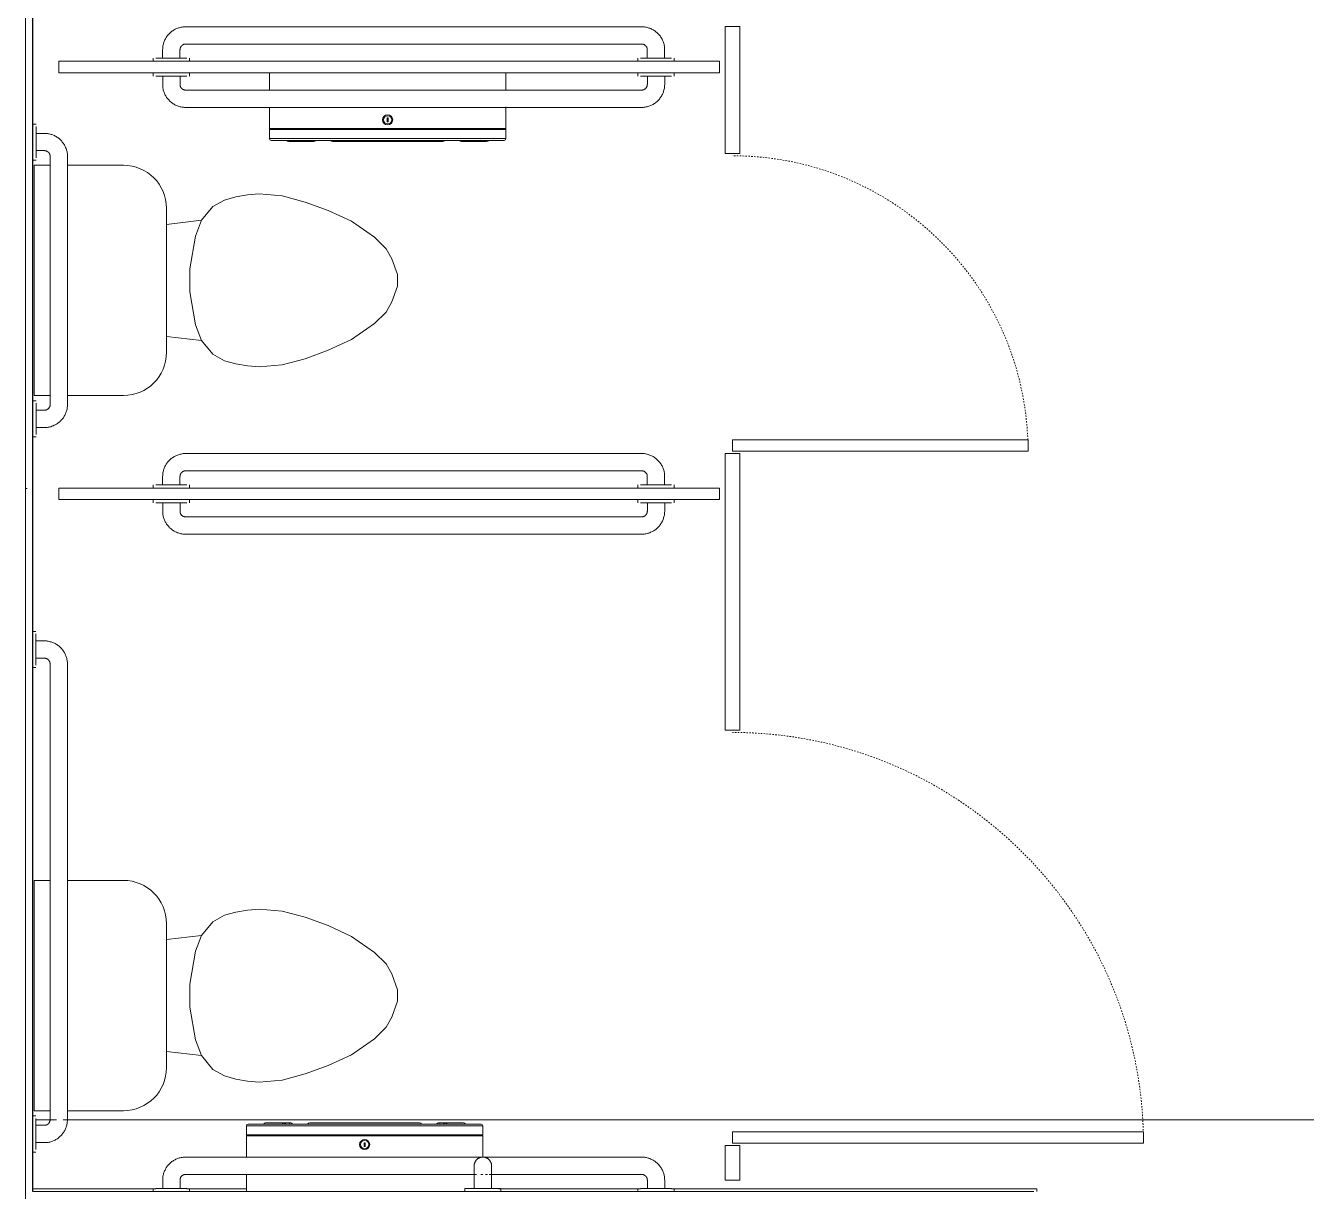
# Model space of a CAD drawing. Header units: inches. Extents: x 20008 to 27263, y -26025 to -19005.
# Drawn here: x 25521.4 to 25632.4, y -22691.4 to -22590.2 of the extents above; entities that cross this region are included whole.
import ezdxf

# ---------------------------------------------------------------- set-up
doc = ezdxf.new("R2010")
doc.units = ezdxf.units.IN
doc.header["$MEASUREMENT"] = 0
doc.linetypes.add('Dash', pattern=[0.25, 0.125, -0.125])
doc.linetypes.add('Dash_2_', pattern=[0.25, 0.125, -0.125])
for name, color, linetype, lineweight in [('A-FLOR', 192, 'Continuous', 9), ('A-WALL', 113, 'Continuous', 9), ('A-WALL-PATT', 111, 'Continuous', 25), ('I-WALL', 2, 'Continuous', 9), ('P-SANR-FIXT', 6, 'Continuous', 9), ('Q-SPCQ', 91, 'Continuous', 9), ('Q-SPCQ-HDLN', 91, 'Dash', 9)]:
    doc.layers.add(name, color=color, linetype=linetype, lineweight=lineweight)

# ---------------------------------------------------------------- blocks, each defined once
blk = doc.blocks.new('Toilet-Domestic-3D - Toilet-Domestic-3D-V36-Site Plan - Phase 1')
at = {"layer": 'P-SANR-FIXT', "color": 7}
for p, q in [((-9.98, 19.48), (9.98, 19.48)), ((-9.98, 18.1), (-9.98, 19.48)), ((9.98, 19.48), (9.98, 18.08)), ((-9.98, 11.75), (-9.98, 16.6)), ((9.98, 16.63), (9.98, 11.75)), ((6.25, 8.02), (-6.25, 8.02)), ((-4.86, 8.02), (-5.21, 5)), ((4.86, 8.02), (5.21, 5)), ((-1, 6), (-3.84, 5.5)), ((1, 6), (-1, 6)), ((3.84, 5.5), (1, 6)), ((-5.21, 5), (-6.4, 4)), ((-3.84, 5.5), (-5.21, 5)), ((5.21, 5), (3.84, 5.5)), ((6.4, 4), (5.21, 5)), ((-6.4, 4), (-6.97, 3)), ((6.97, 3), (6.4, 4)), ((-6.97, 3), (-7.24, 2)), ((7.24, 2), (6.97, 3)), ((-7.24, 2), (-7.41, 1)), ((7.41, 1), (7.24, 2)), ((-7.41, 1), (-7.5, 0)), ((-7.5, 0), (-7.33, -1.99)), ((7.33, -1.99), (7.5, 0)), ((7.5, 0), (7.41, 1)), ((-7.33, -1.99), (-6.79, -4)), ((6.79, -4), (7.33, -1.99)), ((-6.79, -4), (-6.06, -6)), ((6.06, -6), (6.79, -4)), ((-6.06, -6), (-5.13, -8)), ((5.13, -8), (6.06, -6)), ((-5.13, -8), (-3.74, -10)), ((3.74, -10), (5.13, -8)), ((-3.74, -10), (-2.74, -11)), ((-2.74, -11), (-1.87, -11.5)), ((1.87, -11.5), (2.74, -11)), ((2.74, -11), (3.74, -10)), ((-1.87, -11.5), (-0.5, -12)), ((-0.5, -12), (0.5, -12)), ((0.5, -12), (1.87, -11.5))]:
    blk.add_line(p, q, dxfattribs=at)
for centre, start, end in [((-6.25, 11.75), 180, 270), ((6.25, 11.75), 270, 360)]:
    blk.add_arc(centre, 3.73, start, end, dxfattribs=at)
blk = doc.blocks.new('Toilet-Domestic-3D - Toilet-Domestic-3D-V37-Site Plan - Phase 1')
at = {"layer": 'P-SANR-FIXT', "color": 7}
for p, q in [((-9.98, 19.48), (9.98, 19.48)), ((-9.98, 18.1), (-9.98, 19.48)), ((9.98, 19.48), (9.98, 18.1)), ((-9.98, 11.75), (-9.98, 16.6)), ((9.98, 16.6), (9.98, 11.75)), ((6.25, 8.02), (-6.25, 8.02)), ((-4.86, 8.02), (-5.21, 5)), ((4.86, 8.02), (5.21, 5)), ((-1, 6), (-3.84, 5.5)), ((1, 6), (-1, 6)), ((3.84, 5.5), (1, 6)), ((-5.21, 5), (-6.4, 4)), ((-3.84, 5.5), (-5.21, 5)), ((5.21, 5), (3.84, 5.5)), ((6.4, 4), (5.21, 5)), ((-6.4, 4), (-6.97, 3)), ((6.97, 3), (6.4, 4)), ((-6.97, 3), (-7.24, 2)), ((7.24, 2), (6.97, 3)), ((-7.24, 2), (-7.41, 1)), ((7.41, 1), (7.24, 2)), ((-7.41, 1), (-7.5, 0)), ((-7.5, 0), (-7.33, -1.99)), ((7.33, -1.99), (7.5, 0)), ((7.5, 0), (7.41, 1)), ((-7.33, -1.99), (-6.79, -4)), ((6.79, -4), (7.33, -1.99)), ((-6.79, -4), (-6.06, -6)), ((6.06, -6), (6.79, -4)), ((-6.06, -6), (-5.13, -8)), ((5.13, -8), (6.06, -6)), ((-5.13, -8), (-3.74, -10)), ((3.74, -10), (5.13, -8)), ((-3.74, -10), (-2.74, -11)), ((-2.74, -11), (-1.87, -11.5)), ((1.87, -11.5), (2.74, -11)), ((2.74, -11), (3.74, -10)), ((-1.87, -11.5), (-0.5, -12)), ((-0.5, -12), (0.5, -12)), ((0.5, -12), (1.87, -11.5))]:
    blk.add_line(p, q, dxfattribs=at)
for centre, start, end in [((-6.25, 11.75), 180, 270), ((6.25, 11.75), 270, 360)]:
    blk.add_arc(centre, 3.73, start, end, dxfattribs=at)
blk = doc.blocks.new('817_Grab_Bars - 8170-001420-V41-Site Plan - Phase 1')
at = {"layer": 'Q-SPCQ', "color": 7}
for p, q in [((25574.77, -22688.3), (25535.27, -22688.3)), ((25535.27, -22689.8), (25560.47, -22689.8)), ((25560.84, -22689.8), (25561.02, -22689.8)), ((25561.25, -22689.8), (25561.42, -22689.8)), ((25561.56, -22689.8), (25574.77, -22689.8)), ((25532.45, -22691.02), (25532.45, -22691.3)), ((25532.66, -22691.02), (25534.02, -22691.02)), ((25533.27, -22690.3), (25533.27, -22691.02)), ((25534.02, -22691.02), (25535.37, -22691.02)), ((25534.77, -22691.02), (25534.77, -22690.3)), ((25535.58, -22691.3), (25535.58, -22691.02)), ((25574.45, -22691.02), (25574.45, -22691.3)), ((25574.66, -22691.02), (25576.02, -22691.02)), ((25575.27, -22690.3), (25575.27, -22691.02)), ((25576.02, -22691.02), (25577.37, -22691.02)), ((25576.77, -22691.02), (25576.77, -22690.3)), ((25577.58, -22691.3), (25577.58, -22691.02)), ((25534.02, -22691.3), (25532.66, -22691.3)), ((25535.37, -22691.3), (25534.02, -22691.3)), ((25576.02, -22691.3), (25574.66, -22691.3)), ((25577.37, -22691.3), (25576.02, -22691.3))]:
    blk.add_line(p, q, dxfattribs=at)
at = {"layer": 'Q-SPCQ', "color": 7, "flags": 128}
for points in [[(25535.27, -22688.3), (25535.19, -22688.3), (25535.11, -22688.31), (25535.03, -22688.32), (25534.95, -22688.33), (25534.87, -22688.34), (25534.79, -22688.36), (25534.71, -22688.38), (25534.64, -22688.4), (25534.56, -22688.43), (25534.49, -22688.46), (25534.41, -22688.49), (25534.34, -22688.53), (25534.27, -22688.57), (25534.2, -22688.61), (25534.14, -22688.65), (25534.07, -22688.7), (25534.01, -22688.75), (25533.95, -22688.8), (25533.89, -22688.85), (25533.83, -22688.91), (25533.78, -22688.97), (25533.72, -22689.03), (25533.67, -22689.09), (25533.63, -22689.16), (25533.58, -22689.22), (25533.54, -22689.29), (25533.5, -22689.36), (25533.47, -22689.43), (25533.43, -22689.5), (25533.4, -22689.58), (25533.37, -22689.65), (25533.35, -22689.73), (25533.33, -22689.81), (25533.31, -22689.88), (25533.29, -22689.96), (25533.28, -22690.04), (25533.27, -22690.12), (25533.27, -22690.2), (25533.27, -22690.28), (25533.27, -22690.3)], [(25576.77, -22690.3), (25576.76, -22690.22), (25576.76, -22690.14), (25576.75, -22690.06), (25576.74, -22689.98), (25576.73, -22689.91), (25576.71, -22689.83), (25576.69, -22689.75), (25576.66, -22689.67), (25576.64, -22689.6), (25576.61, -22689.52), (25576.57, -22689.45), (25576.54, -22689.38), (25576.5, -22689.31), (25576.46, -22689.24), (25576.42, -22689.17), (25576.37, -22689.11), (25576.32, -22689.05), (25576.27, -22688.98), (25576.21, -22688.92), (25576.16, -22688.87), (25576.1, -22688.81), (25576.04, -22688.76), (25575.98, -22688.71), (25575.91, -22688.66), (25575.85, -22688.62), (25575.78, -22688.58), (25575.71, -22688.54), (25575.64, -22688.5), (25575.56, -22688.47), (25575.49, -22688.44), (25575.41, -22688.41), (25575.34, -22688.39), (25575.26, -22688.37), (25575.18, -22688.35), (25575.11, -22688.33), (25575.03, -22688.32), (25574.95, -22688.31), (25574.87, -22688.31), (25574.79, -22688.3), (25574.77, -22688.3)], [(25534.77, -22690.3), (25534.77, -22690.28), (25534.77, -22690.26), (25534.77, -22690.24), (25534.77, -22690.22), (25534.78, -22690.2), (25534.78, -22690.18), (25534.78, -22690.16), (25534.79, -22690.15), (25534.8, -22690.13), (25534.8, -22690.11), (25534.81, -22690.09), (25534.82, -22690.07), (25534.83, -22690.05), (25534.84, -22690.04), (25534.85, -22690.02), (25534.86, -22690), (25534.88, -22689.99), (25534.89, -22689.97), (25534.9, -22689.96), (25534.92, -22689.94), (25534.93, -22689.93), (25534.95, -22689.92), (25534.96, -22689.91), (25534.98, -22689.89), (25535, -22689.88), (25535.01, -22689.87), (25535.03, -22689.86), (25535.05, -22689.85), (25535.07, -22689.84), (25535.08, -22689.84), (25535.1, -22689.83), (25535.12, -22689.82), (25535.14, -22689.82), (25535.16, -22689.81), (25535.18, -22689.81), (25535.2, -22689.81), (25535.22, -22689.8), (25535.24, -22689.8), (25535.26, -22689.8), (25535.27, -22689.8)], [(25574.77, -22689.8), (25574.79, -22689.8), (25574.81, -22689.8), (25574.83, -22689.81), (25574.84, -22689.81), (25574.86, -22689.81), (25574.88, -22689.82), (25574.9, -22689.82), (25574.92, -22689.83), (25574.94, -22689.83), (25574.96, -22689.84), (25574.98, -22689.85), (25575, -22689.86), (25575.01, -22689.87), (25575.03, -22689.88), (25575.05, -22689.89), (25575.06, -22689.9), (25575.08, -22689.91), (25575.09, -22689.93), (25575.11, -22689.94), (25575.12, -22689.95), (25575.14, -22689.97), (25575.15, -22689.98), (25575.16, -22690), (25575.17, -22690.02), (25575.19, -22690.03), (25575.2, -22690.05), (25575.21, -22690.07), (25575.22, -22690.08), (25575.22, -22690.1), (25575.23, -22690.12), (25575.24, -22690.14), (25575.24, -22690.16), (25575.25, -22690.18), (25575.25, -22690.2), (25575.26, -22690.22), (25575.26, -22690.24), (25575.26, -22690.26), (25575.26, -22690.28), (25575.27, -22690.3), (25575.27, -22690.3)]]:
    blk.add_lwpolyline(points, dxfattribs=at)
blk = doc.blocks.new('Dispenser-Toilet_Tissue-Frost_Products_LTD_-Jumbo-169 - Steel-Brushed-Stainless_Steel-V42-Site Plan - Phase 1')
at = {"layer": 'Q-SPCQ', "color": 10, "lineweight": 13}
for p, q in [((25542.03, -22685.44), (25540.68, -22685.44)), ((25559.5, -22685.44), (25542.03, -22685.44)), ((25544.36, -22685.34), (25542.19, -22685.34)), ((25545.83, -22685.44), (25544.52, -22685.44)), ((25555.52, -22685.34), (25546.01, -22685.34)), ((25557.01, -22685.44), (25555.7, -22685.44)), ((25559.34, -22685.34), (25557.17, -22685.34)), ((25560.86, -22685.44), (25559.5, -22685.44)), ((25561.01, -22685.6), (25540.52, -22685.6)), ((25540.52, -22685.6), (25540.52, -22686.37)), ((25540.52, -22686.37), (25540.58, -22686.37)), ((25540.52, -22686.46), (25561.01, -22686.46)), ((25540.52, -22686.46), (25540.52, -22688.34)), ((25540.58, -22686.37), (25560.96, -22686.37)), ((25540.58, -22686.37), (25540.58, -22686.4)), ((25560.96, -22686.4), (25540.58, -22686.4)), ((25560.96, -22686.4), (25560.96, -22686.37)), ((25560.96, -22686.37), (25561.01, -22686.37)), ((25561.01, -22686.37), (25561.01, -22685.6)), ((25561.01, -22688.33), (25561.01, -22686.46)), ((25550.81, -22687.06), (25550.73, -22687.06)), ((25550.73, -22687.06), (25550.73, -22687.4)), ((25550.73, -22687.4), (25550.81, -22687.4)), ((25550.81, -22687.4), (25550.81, -22687.06)), ((25540.52, -22689.78), (25540.52, -22691.3)), ((25540.52, -22691.3), (25559.66, -22691.3))]:
    blk.add_line(p, q, dxfattribs=at)
for radius in [0.438, 0.358]:
    blk.add_circle((25550.77, -22687.22), radius, dxfattribs=at)
for centre, radius, start, end in [((25540.68, -22685.6), 0.16, 90, 180), ((25542.19, -22685.52), 0.18, 90, 153.6122), ((25543.74, -22685.46), 0.118, 100.8116, 172.3569), ((25543.74, -22685.49), 0.151, 19.6341, 87.321), ((25543.76, -22685.49), 0.151, 19.6341, 86.8331), ((25543.77, -22685.52), 0.18, 26.3878, 90), ((25544.34, -22685.46), 0.119, 100.0401, 171.5195), ((25544.34, -22685.49), 0.151, 19.6341, 87.321), ((25544.35, -22685.49), 0.151, 19.6341, 87.321), ((25544.36, -22685.52), 0.18, 26.3878, 90), ((25546.01, -22685.56), 0.22, 90, 146.9443), ((25555.52, -22685.56), 0.22, 33.0557, 90), ((25557.17, -22685.52), 0.18, 90, 153.6122), ((25557.18, -22685.49), 0.151, 92.679, 160.3659), ((25557.19, -22685.49), 0.151, 92.679, 160.3659), ((25557.19, -22685.46), 0.119, 8.4805, 79.9599), ((25557.76, -22685.52), 0.18, 90, 153.6084), ((25557.77, -22685.49), 0.151, 93.1667, 160.3726), ((25557.79, -22685.49), 0.151, 92.679, 160.3653), ((25557.79, -22685.46), 0.118, 7.6431, 79.1884), ((25559.34, -22685.52), 0.18, 26.3878, 90), ((25560.85, -22685.6), 0.16, 0, 89.0019), ((25540.58, -22686.46), 0.06, 90, 180), ((25560.95, -22686.46), 0.0601, 0, 87.3185)]:
    blk.add_arc(centre, radius, start, end, dxfattribs=at)
blk = doc.blocks.new('Partition-Floor_Braced-Bradley_Corp-St_Stl-ADA-N_Stalls - ADA _optional_ _ n Standard Stalls-320692-Site Plan - Phase 1')
at = {"layer": 'Q-SPCQ', "color": 7}
for p, q in [((68.5, -0.88), (67.5, -0.88)), ((67.5, -0.88), (67.5, -58.13)), ((68.5, -58.13), (68.5, -0.88)), ((105.5, -0.88), (104.5, -0.88)), ((104.5, -0.88), (104.5, -58.13)), ((105.5, -58.13), (105.5, -0.88)), ((11.5, -58.63), (8.5, -58.63)), ((8.5, -58.63), (8.5, -59.88)), ((11.5, -59.88), (11.5, -58.63)), ((71.5, -58.63), (47.5, -58.63)), ((47.5, -58.63), (47.5, -59.88)), ((67.5, -58.13), (68.5, -58.13)), ((71.5, -59.88), (71.5, -58.63)), ((97.5, -58.63), (97.5, -59.88)), ((108.5, -58.63), (97.5, -58.63)), ((104.5, -58.13), (105.5, -58.13)), ((108.5, -59.88), (108.5, -58.63)), ((8.5, -59.88), (11.5, -59.88)), ((12.69, -59.25), (11.69, -59.25)), ((11.69, -59.25), (11.69, -94.87)), ((12.69, -94.87), (12.69, -59.25)), ((47.5, -59.88), (71.5, -59.88)), ((72.69, -59.25), (71.69, -59.25)), ((71.69, -59.25), (71.69, -84.87)), ((72.69, -84.87), (72.69, -59.25)), ((97.5, -59.88), (108.5, -59.88)), ((71.69, -84.87), (72.69, -84.87)), ((11.69, -94.87), (12.69, -94.87))]:
    blk.add_line(p, q, dxfattribs=at)
at = {"layer": 'Q-SPCQ-HDLN', "color": 7, "linetype": 'Dash_2_'}
for centre, radius, start in [((11.69, -59.25), 35.62, 271.7908), ((71.69, -59.25), 25.62, 272.2042)]:
    blk.add_arc(centre, radius, start, 360, dxfattribs=at)
blk = doc.blocks.new('817_Grab_Bars - 8170-001420-V43-Site Plan - Phase 1')
at = {"layer": 'Q-SPCQ', "color": 7}
for p, q in [((25445.95, -22631.3), (25445.95, -22631.58)), ((25447.52, -22631.58), (25446.16, -22631.58)), ((25446.77, -22631.58), (25446.77, -22632.3)), ((25448.87, -22631.58), (25447.52, -22631.58)), ((25448.27, -22632.3), (25448.27, -22631.58)), ((25449.08, -22631.58), (25449.08, -22631.3)), ((25487.95, -22631.3), (25487.95, -22631.58)), ((25489.52, -22631.58), (25488.16, -22631.58)), ((25488.77, -22631.58), (25488.77, -22632.3)), ((25490.87, -22631.58), (25489.52, -22631.58)), ((25490.27, -22632.3), (25490.27, -22631.58)), ((25491.08, -22631.58), (25491.08, -22631.3)), ((25488.27, -22632.8), (25448.77, -22632.8)), ((25448.77, -22634.3), (25488.27, -22634.3))]:
    blk.add_line(p, q, dxfattribs=at)
at = {"layer": 'Q-SPCQ', "color": 7, "flags": 128}
for points in [[(25446.77, -22632.3), (25446.77, -22632.38), (25446.77, -22632.46), (25446.78, -22632.54), (25446.79, -22632.62), (25446.81, -22632.7), (25446.82, -22632.78), (25446.84, -22632.86), (25446.87, -22632.93), (25446.89, -22633.01), (25446.92, -22633.08), (25446.96, -22633.15), (25446.99, -22633.23), (25447.03, -22633.3), (25447.07, -22633.37), (25447.11, -22633.43), (25447.16, -22633.5), (25447.21, -22633.56), (25447.26, -22633.62), (25447.32, -22633.68), (25447.37, -22633.74), (25447.43, -22633.79), (25447.49, -22633.84), (25447.55, -22633.89), (25447.62, -22633.94), (25447.68, -22633.99), (25447.75, -22634.03), (25447.82, -22634.07), (25447.89, -22634.1), (25447.97, -22634.14), (25448.04, -22634.17), (25448.12, -22634.19), (25448.19, -22634.22), (25448.27, -22634.24), (25448.35, -22634.26), (25448.43, -22634.27), (25448.5, -22634.29), (25448.58, -22634.29), (25448.66, -22634.3), (25448.74, -22634.3), (25448.77, -22634.3)], [(25448.77, -22632.8), (25448.75, -22632.8), (25448.73, -22632.8), (25448.71, -22632.8), (25448.69, -22632.8), (25448.67, -22632.79), (25448.65, -22632.79), (25448.63, -22632.78), (25448.61, -22632.78), (25448.59, -22632.77), (25448.57, -22632.76), (25448.55, -22632.76), (25448.53, -22632.75), (25448.52, -22632.74), (25448.5, -22632.73), (25448.48, -22632.72), (25448.47, -22632.7), (25448.45, -22632.69), (25448.44, -22632.68), (25448.42, -22632.67), (25448.41, -22632.65), (25448.39, -22632.64), (25448.38, -22632.62), (25448.37, -22632.61), (25448.36, -22632.59), (25448.34, -22632.57), (25448.33, -22632.56), (25448.32, -22632.54), (25448.32, -22632.52), (25448.31, -22632.5), (25448.3, -22632.48), (25448.29, -22632.47), (25448.29, -22632.45), (25448.28, -22632.43), (25448.28, -22632.41), (25448.27, -22632.39), (25448.27, -22632.37), (25448.27, -22632.35), (25448.27, -22632.33), (25448.27, -22632.31), (25448.27, -22632.3)], [(25488.27, -22634.3), (25488.35, -22634.3), (25488.43, -22634.3), (25488.5, -22634.29), (25488.58, -22634.28), (25488.66, -22634.26), (25488.74, -22634.25), (25488.82, -22634.22), (25488.89, -22634.2), (25488.97, -22634.17), (25489.04, -22634.14), (25489.12, -22634.11), (25489.19, -22634.08), (25489.26, -22634.04), (25489.33, -22634), (25489.39, -22633.95), (25489.46, -22633.91), (25489.52, -22633.86), (25489.58, -22633.81), (25489.64, -22633.75), (25489.7, -22633.7), (25489.75, -22633.64), (25489.81, -22633.58), (25489.86, -22633.51), (25489.9, -22633.45), (25489.95, -22633.38), (25489.99, -22633.32), (25490.03, -22633.25), (25490.07, -22633.17), (25490.1, -22633.1), (25490.13, -22633.03), (25490.16, -22632.95), (25490.18, -22632.88), (25490.2, -22632.8), (25490.22, -22632.72), (25490.24, -22632.64), (25490.25, -22632.56), (25490.26, -22632.48), (25490.26, -22632.4), (25490.27, -22632.32), (25490.27, -22632.3)], [(25488.77, -22632.3), (25488.76, -22632.32), (25488.76, -22632.34), (25488.76, -22632.36), (25488.76, -22632.38), (25488.76, -22632.4), (25488.75, -22632.42), (25488.75, -22632.44), (25488.74, -22632.46), (25488.73, -22632.48), (25488.73, -22632.5), (25488.72, -22632.52), (25488.71, -22632.53), (25488.7, -22632.55), (25488.69, -22632.57), (25488.68, -22632.59), (25488.67, -22632.6), (25488.65, -22632.62), (25488.64, -22632.63), (25488.63, -22632.65), (25488.61, -22632.66), (25488.6, -22632.68), (25488.58, -22632.69), (25488.57, -22632.7), (25488.55, -22632.71), (25488.54, -22632.72), (25488.52, -22632.73), (25488.5, -22632.74), (25488.48, -22632.75), (25488.46, -22632.76), (25488.45, -22632.77), (25488.43, -22632.78), (25488.41, -22632.78), (25488.39, -22632.79), (25488.37, -22632.79), (25488.35, -22632.8), (25488.33, -22632.8), (25488.31, -22632.8), (25488.29, -22632.8), (25488.27, -22632.8), (25488.27, -22632.8)]]:
    blk.add_lwpolyline(points, dxfattribs=at)
blk = doc.blocks.new('Dispenser-Toilet_Tissue-Frost_Products_LTD_-Jumbo-169 - Steel-Brushed-Stainless_Steel-V47-Site Plan - Phase 1')
at = {"layer": 'Q-SPCQ', "color": 10, "lineweight": 13}
for p, q in [((25542.52, -22594.3), (25542.52, -22595.84)), ((25563.01, -22595.83), (25563.01, -22594.3)), ((25542.52, -22597.28), (25542.52, -22599.14)), ((25563.01, -22599.14), (25563.01, -22597.25)), ((25552.72, -22598.21), (25552.72, -22598.54)), ((25552.81, -22598.21), (25552.72, -22598.21)), ((25552.72, -22598.54), (25552.81, -22598.54)), ((25552.81, -22598.54), (25552.81, -22598.21)), ((25563.01, -22599.14), (25542.52, -22599.14)), ((25542.57, -22599.23), (25542.52, -22599.23)), ((25542.52, -22599.23), (25542.52, -22600)), ((25542.52, -22600), (25563.01, -22600)), ((25542.57, -22599.2), (25562.95, -22599.2)), ((25542.57, -22599.2), (25542.57, -22599.23)), ((25562.95, -22599.23), (25542.57, -22599.23)), ((25562.95, -22599.23), (25562.95, -22599.2)), ((25563.01, -22599.23), (25562.95, -22599.23)), ((25563.01, -22600), (25563.01, -22599.23)), ((25542.67, -22600.16), (25544.03, -22600.16)), ((25544.03, -22600.16), (25561.5, -22600.16)), ((25544.19, -22600.26), (25546.36, -22600.26)), ((25546.52, -22600.16), (25547.83, -22600.16)), ((25548.01, -22600.26), (25557.52, -22600.26)), ((25557.7, -22600.16), (25559.01, -22600.16)), ((25559.17, -22600.26), (25561.34, -22600.26)), ((25561.5, -22600.16), (25562.85, -22600.16))]:
    blk.add_line(p, q, dxfattribs=at)
for radius in [0.438, 0.358]:
    blk.add_circle((25552.76, -22598.38), radius, dxfattribs=at)
for centre, radius, start, end in [((25542.58, -22599.14), 0.0601, 180, 267.3185), ((25542.68, -22600), 0.16, 180, 269.0019), ((25562.85, -22600), 0.16, 270, 0), ((25562.95, -22599.14), 0.06, 270, 0), ((25544.19, -22600.08), 0.18, 206.3878, 270), ((25545.74, -22600.15), 0.118, 187.6431, 259.1884), ((25545.74, -22600.11), 0.151, 272.679, 340.3653), ((25545.77, -22600.08), 0.18, 270, 333.6084), ((25545.76, -22600.11), 0.151, 273.1667, 340.3726), ((25546.34, -22600.15), 0.119, 188.4805, 259.9599), ((25546.34, -22600.11), 0.151, 272.679, 340.3659), ((25546.35, -22600.11), 0.151, 272.679, 340.3659), ((25546.36, -22600.08), 0.18, 270, 333.6122), ((25548.01, -22600.04), 0.22, 213.0557, 270), ((25557.52, -22600.04), 0.22, 270, 326.9443), ((25559.17, -22600.08), 0.18, 206.3878, 270), ((25559.18, -22600.11), 0.151, 199.6341, 267.321), ((25559.19, -22600.11), 0.151, 199.6341, 267.321), ((25559.19, -22600.15), 0.119, 280.0401, 351.5195), ((25559.76, -22600.08), 0.18, 206.3878, 270), ((25559.77, -22600.11), 0.151, 199.6341, 266.8331), ((25559.79, -22600.11), 0.151, 199.6341, 267.321), ((25559.79, -22600.15), 0.118, 280.8116, 352.3569), ((25561.34, -22600.08), 0.18, 270, 333.6122)]:
    blk.add_arc(centre, radius, start, end, dxfattribs=at)
blk = doc.blocks.new('817_Grab_Bars - 8170-001420-V44-Site Plan - Phase 1')
at = {"layer": 'Q-SPCQ', "color": 7}
for p, q in [((25534.45, -22557.3), (25534.45, -22557.58)), ((25536.02, -22557.58), (25534.66, -22557.58)), ((25535.27, -22557.58), (25535.27, -22558.3)), ((25537.37, -22557.58), (25536.02, -22557.58)), ((25536.77, -22558.3), (25536.77, -22557.58)), ((25537.58, -22557.58), (25537.58, -22557.3)), ((25576.45, -22557.3), (25576.45, -22557.58)), ((25578.02, -22557.58), (25576.66, -22557.58)), ((25577.27, -22557.58), (25577.27, -22558.3)), ((25579.37, -22557.58), (25578.02, -22557.58)), ((25578.77, -22558.3), (25578.77, -22557.58)), ((25579.58, -22557.58), (25579.58, -22557.3)), ((25576.77, -22558.8), (25537.27, -22558.8)), ((25537.27, -22560.3), (25576.77, -22560.3))]:
    blk.add_line(p, q, dxfattribs=at)
at = {"layer": 'Q-SPCQ', "color": 7, "flags": 128}
for points in [[(25535.27, -22558.3), (25535.27, -22558.38), (25535.27, -22558.46), (25535.28, -22558.54), (25535.29, -22558.62), (25535.31, -22558.7), (25535.32, -22558.78), (25535.34, -22558.86), (25535.37, -22558.93), (25535.39, -22559.01), (25535.42, -22559.08), (25535.46, -22559.15), (25535.49, -22559.23), (25535.53, -22559.3), (25535.57, -22559.37), (25535.61, -22559.43), (25535.66, -22559.5), (25535.71, -22559.56), (25535.76, -22559.62), (25535.82, -22559.68), (25535.87, -22559.74), (25535.93, -22559.79), (25535.99, -22559.84), (25536.05, -22559.89), (25536.12, -22559.94), (25536.18, -22559.99), (25536.25, -22560.03), (25536.32, -22560.07), (25536.39, -22560.1), (25536.47, -22560.14), (25536.54, -22560.17), (25536.62, -22560.19), (25536.69, -22560.22), (25536.77, -22560.24), (25536.85, -22560.26), (25536.93, -22560.27), (25537, -22560.29), (25537.08, -22560.29), (25537.16, -22560.3), (25537.24, -22560.3), (25537.27, -22560.3)], [(25537.27, -22558.8), (25537.25, -22558.8), (25537.23, -22558.8), (25537.21, -22558.8), (25537.19, -22558.8), (25537.17, -22558.79), (25537.15, -22558.79), (25537.13, -22558.78), (25537.11, -22558.78), (25537.09, -22558.77), (25537.07, -22558.76), (25537.05, -22558.76), (25537.03, -22558.75), (25537.02, -22558.74), (25537, -22558.73), (25536.98, -22558.72), (25536.97, -22558.7), (25536.95, -22558.69), (25536.94, -22558.68), (25536.92, -22558.67), (25536.91, -22558.65), (25536.89, -22558.64), (25536.88, -22558.62), (25536.87, -22558.61), (25536.86, -22558.59), (25536.84, -22558.57), (25536.83, -22558.56), (25536.82, -22558.54), (25536.82, -22558.52), (25536.81, -22558.5), (25536.8, -22558.48), (25536.79, -22558.47), (25536.79, -22558.45), (25536.78, -22558.43), (25536.78, -22558.41), (25536.77, -22558.39), (25536.77, -22558.37), (25536.77, -22558.35), (25536.77, -22558.33), (25536.77, -22558.31), (25536.77, -22558.3)], [(25576.77, -22560.3), (25576.85, -22560.3), (25576.93, -22560.3), (25577, -22560.29), (25577.08, -22560.28), (25577.16, -22560.26), (25577.24, -22560.25), (25577.32, -22560.22), (25577.39, -22560.2), (25577.47, -22560.17), (25577.54, -22560.14), (25577.62, -22560.11), (25577.69, -22560.08), (25577.76, -22560.04), (25577.83, -22560), (25577.89, -22559.95), (25577.96, -22559.91), (25578.02, -22559.86), (25578.08, -22559.81), (25578.14, -22559.75), (25578.2, -22559.7), (25578.25, -22559.64), (25578.31, -22559.58), (25578.36, -22559.51), (25578.4, -22559.45), (25578.45, -22559.38), (25578.49, -22559.32), (25578.53, -22559.25), (25578.57, -22559.17), (25578.6, -22559.1), (25578.63, -22559.03), (25578.66, -22558.95), (25578.68, -22558.88), (25578.7, -22558.8), (25578.72, -22558.72), (25578.74, -22558.64), (25578.75, -22558.56), (25578.76, -22558.48), (25578.76, -22558.4), (25578.77, -22558.32), (25578.77, -22558.3)], [(25577.27, -22558.3), (25577.26, -22558.32), (25577.26, -22558.34), (25577.26, -22558.36), (25577.26, -22558.38), (25577.26, -22558.4), (25577.25, -22558.42), (25577.25, -22558.44), (25577.24, -22558.46), (25577.23, -22558.48), (25577.23, -22558.5), (25577.22, -22558.52), (25577.21, -22558.53), (25577.2, -22558.55), (25577.19, -22558.57), (25577.18, -22558.59), (25577.17, -22558.6), (25577.15, -22558.62), (25577.14, -22558.63), (25577.13, -22558.65), (25577.11, -22558.66), (25577.1, -22558.68), (25577.08, -22558.69), (25577.07, -22558.7), (25577.05, -22558.71), (25577.04, -22558.72), (25577.02, -22558.73), (25577, -22558.74), (25576.98, -22558.75), (25576.96, -22558.76), (25576.95, -22558.77), (25576.93, -22558.78), (25576.91, -22558.78), (25576.89, -22558.79), (25576.87, -22558.79), (25576.85, -22558.8), (25576.83, -22558.8), (25576.81, -22558.8), (25576.79, -22558.8), (25576.77, -22558.8), (25576.77, -22558.8)]]:
    blk.add_lwpolyline(points, dxfattribs=at)
blk = doc.blocks.new('817_Grab_Bars - 8170-001240-25748-Site Plan - Phase 1')
at = {"layer": 'Q-SPCQ', "color": 7}
for p, q in [((25395.89, -22754.73), (25395.61, -22754.73)), ((25395.61, -22756.3), (25395.61, -22754.94)), ((25395.61, -22755.55), (25394.89, -22755.55)), ((25395.61, -22757.65), (25395.61, -22756.3)), ((25392.89, -22757.55), (25392.89, -22779.05)), ((25394.39, -22779.05), (25394.39, -22757.55)), ((25394.89, -22757.05), (25395.61, -22757.05)), ((25395.61, -22757.86), (25395.89, -22757.86)), ((25395.89, -22778.73), (25395.61, -22778.73)), ((25395.61, -22779.55), (25394.89, -22779.55)), ((25395.61, -22780.3), (25395.61, -22778.94)), ((25395.61, -22781.65), (25395.61, -22780.3)), ((25394.89, -22781.05), (25395.61, -22781.05)), ((25395.61, -22781.86), (25395.89, -22781.86))]:
    blk.add_line(p, q, dxfattribs=at)
at = {"layer": 'Q-SPCQ', "color": 7, "flags": 128}
for points in [[(25394.89, -22755.55), (25394.81, -22755.55), (25394.73, -22755.55), (25394.65, -22755.56), (25394.57, -22755.57), (25394.49, -22755.59), (25394.41, -22755.6), (25394.34, -22755.62), (25394.26, -22755.65), (25394.19, -22755.68), (25394.11, -22755.7), (25394.04, -22755.74), (25393.97, -22755.77), (25393.9, -22755.81), (25393.83, -22755.85), (25393.76, -22755.9), (25393.7, -22755.94), (25393.63, -22755.99), (25393.57, -22756.04), (25393.51, -22756.1), (25393.46, -22756.15), (25393.4, -22756.21), (25393.35, -22756.27), (25393.3, -22756.34), (25393.25, -22756.4), (25393.21, -22756.47), (25393.17, -22756.53), (25393.13, -22756.6), (25393.09, -22756.68), (25393.06, -22756.75), (25393.03, -22756.82), (25393, -22756.9), (25392.97, -22756.97), (25392.95, -22757.05), (25392.93, -22757.13), (25392.92, -22757.21), (25392.91, -22757.29), (25392.9, -22757.37), (25392.89, -22757.45), (25392.89, -22757.53), (25392.89, -22757.55)], [(25394.39, -22757.55), (25394.39, -22757.53), (25394.39, -22757.51), (25394.39, -22757.49), (25394.4, -22757.47), (25394.4, -22757.45), (25394.4, -22757.43), (25394.41, -22757.41), (25394.42, -22757.39), (25394.42, -22757.37), (25394.43, -22757.35), (25394.44, -22757.33), (25394.45, -22757.32), (25394.46, -22757.3), (25394.47, -22757.28), (25394.48, -22757.26), (25394.49, -22757.25), (25394.5, -22757.23), (25394.51, -22757.22), (25394.53, -22757.2), (25394.54, -22757.19), (25394.56, -22757.17), (25394.57, -22757.16), (25394.59, -22757.15), (25394.6, -22757.14), (25394.62, -22757.13), (25394.64, -22757.12), (25394.65, -22757.11), (25394.67, -22757.1), (25394.69, -22757.09), (25394.71, -22757.08), (25394.73, -22757.07), (25394.75, -22757.07), (25394.77, -22757.06), (25394.79, -22757.06), (25394.81, -22757.05), (25394.83, -22757.05), (25394.84, -22757.05), (25394.86, -22757.05), (25394.88, -22757.05), (25394.89, -22757.05)], [(25392.89, -22779.05), (25392.89, -22779.13), (25392.9, -22779.21), (25392.9, -22779.29), (25392.92, -22779.37), (25392.93, -22779.44), (25392.95, -22779.52), (25392.97, -22779.6), (25392.99, -22779.68), (25393.02, -22779.75), (25393.05, -22779.83), (25393.08, -22779.9), (25393.12, -22779.97), (25393.15, -22780.04), (25393.2, -22780.11), (25393.24, -22780.18), (25393.29, -22780.24), (25393.34, -22780.3), (25393.39, -22780.37), (25393.44, -22780.42), (25393.5, -22780.48), (25393.56, -22780.54), (25393.62, -22780.59), (25393.68, -22780.64), (25393.74, -22780.69), (25393.81, -22780.73), (25393.88, -22780.77), (25393.95, -22780.81), (25394.02, -22780.85), (25394.09, -22780.88), (25394.17, -22780.91), (25394.24, -22780.94), (25394.32, -22780.96), (25394.39, -22780.98), (25394.47, -22781), (25394.55, -22781.02), (25394.63, -22781.03), (25394.71, -22781.04), (25394.79, -22781.04), (25394.87, -22781.05), (25394.89, -22781.05)], [(25394.89, -22779.55), (25394.87, -22779.55), (25394.85, -22779.55), (25394.83, -22779.54), (25394.81, -22779.54), (25394.79, -22779.54), (25394.77, -22779.53), (25394.75, -22779.53), (25394.73, -22779.52), (25394.71, -22779.51), (25394.7, -22779.51), (25394.68, -22779.5), (25394.66, -22779.49), (25394.64, -22779.48), (25394.62, -22779.47), (25394.61, -22779.46), (25394.59, -22779.45), (25394.58, -22779.44), (25394.56, -22779.42), (25394.55, -22779.41), (25394.53, -22779.4), (25394.52, -22779.38), (25394.5, -22779.37), (25394.49, -22779.35), (25394.48, -22779.33), (25394.47, -22779.32), (25394.46, -22779.3), (25394.45, -22779.28), (25394.44, -22779.26), (25394.43, -22779.25), (25394.42, -22779.23), (25394.42, -22779.21), (25394.41, -22779.19), (25394.41, -22779.17), (25394.4, -22779.15), (25394.4, -22779.13), (25394.39, -22779.11), (25394.39, -22779.09), (25394.39, -22779.07), (25394.39, -22779.05), (25394.39, -22779.05)]]:
    blk.add_lwpolyline(points, dxfattribs=at)
blk = doc.blocks.new('817_Grab_Bars - 8170-001180-25756-Site Plan - Phase 1')
at = {"layer": 'Q-SPCQ', "color": 7}
for p, q in [((25460.95, -22691.02), (25460.95, -22691.3)), ((25460.95, -22691.02), (25460.95, -22691.3)), ((25460.95, -22691.02), (25464.08, -22691.02)), ((25461.16, -22691.02), (25460.95, -22691.02)), ((25460.95, -22691.02), (25461.16, -22691.02)), ((25461.16, -22691.02), (25460.95, -22691.02)), ((25461.77, -22690.3), (25461.77, -22691.02)), ((25461.77, -22690.3), (25461.77, -22691.02)), ((25463.27, -22691.02), (25463.27, -22690.3)), ((25463.27, -22691.02), (25463.27, -22690.3)), ((25464.08, -22691.02), (25463.87, -22691.02)), ((25463.87, -22691.02), (25464.08, -22691.02)), ((25464.08, -22691.02), (25463.87, -22691.02)), ((25464.08, -22691.3), (25464.08, -22691.02)), ((25464.08, -22691.3), (25464.08, -22691.02)), ((25464.08, -22691.3), (25460.95, -22691.3)), ((25460.95, -22691.3), (25461.16, -22691.3)), ((25461.16, -22691.3), (25460.95, -22691.3)), ((25460.95, -22691.3), (25461.16, -22691.3)), ((25463.87, -22691.3), (25464.08, -22691.3)), ((25464.08, -22691.3), (25463.87, -22691.3)), ((25463.87, -22691.3), (25464.08, -22691.3))]:
    blk.add_line(p, q, dxfattribs=at)
at = {"layer": 'Q-SPCQ', "color": 7, "flags": 128}
for points in [[(25461.77, -22689.05), (25461.77, -22689.02), (25461.77, -22688.99), (25461.77, -22688.96), (25461.77, -22688.93), (25461.78, -22688.9), (25461.79, -22688.87), (25461.79, -22688.85), (25461.8, -22688.82), (25461.81, -22688.79), (25461.82, -22688.76), (25461.84, -22688.73), (25461.85, -22688.71), (25461.86, -22688.68), (25461.88, -22688.65), (25461.9, -22688.63), (25461.91, -22688.6), (25461.93, -22688.58), (25461.95, -22688.56), (25461.97, -22688.54), (25461.99, -22688.51), (25462.01, -22688.49), (25462.04, -22688.47), (25462.06, -22688.46), (25462.09, -22688.44), (25462.11, -22688.42), (25462.14, -22688.41), (25462.16, -22688.39), (25462.19, -22688.38), (25462.22, -22688.37), (25462.24, -22688.35), (25462.27, -22688.34), (25462.3, -22688.33), (25462.33, -22688.33), (25462.36, -22688.32), (25462.39, -22688.31), (25462.42, -22688.31), (25462.45, -22688.31), (25462.48, -22688.3), (25462.51, -22688.3), (25462.52, -22688.3)], [(25462.52, -22688.3), (25462.55, -22688.3), (25462.58, -22688.31), (25462.61, -22688.31), (25462.63, -22688.31), (25462.66, -22688.32), (25462.69, -22688.32), (25462.72, -22688.33), (25462.75, -22688.34), (25462.78, -22688.35), (25462.81, -22688.36), (25462.83, -22688.37), (25462.86, -22688.39), (25462.89, -22688.4), (25462.91, -22688.42), (25462.94, -22688.43), (25462.96, -22688.45), (25462.99, -22688.47), (25463.01, -22688.49), (25463.03, -22688.51), (25463.05, -22688.53), (25463.07, -22688.55), (25463.09, -22688.57), (25463.11, -22688.6), (25463.13, -22688.62), (25463.15, -22688.65), (25463.16, -22688.67), (25463.18, -22688.7), (25463.19, -22688.73), (25463.2, -22688.75), (25463.21, -22688.78), (25463.22, -22688.81), (25463.23, -22688.84), (25463.24, -22688.87), (25463.25, -22688.9), (25463.25, -22688.93), (25463.26, -22688.95), (25463.26, -22688.98), (25463.26, -22689.01), (25463.27, -22689.04), (25463.27, -22689.05)], [(25461.77, -22689.05), (25461.77, -22689.05), (25461.77, -22689.06), (25461.77, -22689.06), (25461.77, -22689.07), (25461.77, -22689.08), (25461.77, -22689.09), (25461.77, -22689.1), (25461.77, -22689.12), (25461.77, -22689.13), (25461.77, -22689.15), (25461.77, -22689.17), (25461.77, -22689.19), (25461.77, -22689.22), (25461.77, -22689.24), (25461.77, -22689.27), (25461.77, -22689.3), (25461.77, -22689.33), (25461.77, -22689.36), (25461.77, -22689.4), (25461.77, -22689.43), (25461.77, -22689.47), (25461.77, -22689.51), (25461.77, -22689.55), (25461.77, -22689.59), (25461.77, -22689.63), (25461.77, -22689.67), (25461.77, -22689.71), (25461.77, -22689.76), (25461.77, -22689.8), (25461.77, -22689.85), (25461.77, -22689.9), (25461.77, -22689.94), (25461.77, -22689.99), (25461.77, -22690.04), (25461.77, -22690.09), (25461.77, -22690.14), (25461.77, -22690.19), (25461.77, -22690.24), (25461.77, -22690.29), (25461.77, -22690.3)], [(25461.77, -22690.3), (25461.77, -22690.25), (25461.77, -22690.2), (25461.77, -22690.15), (25461.77, -22690.1), (25461.77, -22690.05), (25461.77, -22690.01), (25461.77, -22689.96), (25461.77, -22689.91), (25461.77, -22689.86), (25461.77, -22689.82), (25461.77, -22689.77), (25461.77, -22689.73), (25461.77, -22689.68), (25461.77, -22689.64), (25461.77, -22689.6), (25461.77, -22689.56), (25461.77, -22689.52), (25461.77, -22689.48), (25461.77, -22689.44), (25461.77, -22689.41), (25461.77, -22689.37), (25461.77, -22689.34), (25461.77, -22689.31), (25461.77, -22689.28), (25461.77, -22689.25), (25461.77, -22689.22), (25461.77, -22689.2), (25461.77, -22689.18), (25461.77, -22689.16), (25461.77, -22689.14), (25461.77, -22689.12), (25461.77, -22689.11), (25461.77, -22689.09), (25461.77, -22689.08), (25461.77, -22689.07), (25461.77, -22689.06), (25461.77, -22689.06), (25461.77, -22689.05), (25461.77, -22689.05)], [(25463.27, -22690.3), (25463.27, -22690.25), (25463.27, -22690.2), (25463.27, -22690.15), (25463.27, -22690.1), (25463.27, -22690.05), (25463.27, -22690.01), (25463.27, -22689.96), (25463.27, -22689.91), (25463.27, -22689.86), (25463.27, -22689.82), (25463.27, -22689.77), (25463.27, -22689.73), (25463.27, -22689.68), (25463.27, -22689.64), (25463.27, -22689.6), (25463.27, -22689.56), (25463.27, -22689.52), (25463.27, -22689.48), (25463.27, -22689.44), (25463.27, -22689.41), (25463.27, -22689.37), (25463.27, -22689.34), (25463.27, -22689.31), (25463.27, -22689.28), (25463.27, -22689.25), (25463.27, -22689.22), (25463.27, -22689.2), (25463.27, -22689.18), (25463.27, -22689.16), (25463.27, -22689.14), (25463.27, -22689.12), (25463.27, -22689.11), (25463.27, -22689.09), (25463.27, -22689.08), (25463.27, -22689.07), (25463.27, -22689.06), (25463.27, -22689.06), (25463.27, -22689.05), (25463.27, -22689.05)], [(25463.27, -22689.05), (25463.27, -22689.05), (25463.27, -22689.06), (25463.27, -22689.06), (25463.27, -22689.07), (25463.27, -22689.08), (25463.27, -22689.09), (25463.27, -22689.1), (25463.27, -22689.12), (25463.27, -22689.13), (25463.27, -22689.15), (25463.27, -22689.17), (25463.27, -22689.19), (25463.27, -22689.22), (25463.27, -22689.24), (25463.27, -22689.27), (25463.27, -22689.3), (25463.27, -22689.33), (25463.27, -22689.36), (25463.27, -22689.4), (25463.27, -22689.43), (25463.27, -22689.47), (25463.27, -22689.51), (25463.27, -22689.55), (25463.27, -22689.59), (25463.27, -22689.63), (25463.27, -22689.67), (25463.27, -22689.71), (25463.27, -22689.76), (25463.27, -22689.8), (25463.27, -22689.85), (25463.27, -22689.9), (25463.27, -22689.94), (25463.27, -22689.99), (25463.27, -22690.04), (25463.27, -22690.09), (25463.27, -22690.14), (25463.27, -22690.19), (25463.27, -22690.24), (25463.27, -22690.29), (25463.27, -22690.3)]]:
    blk.add_lwpolyline(points, dxfattribs=at)
blk = doc.blocks.new('Locker Rooms and Restrooms_rvt-1-Site Plan - Phase 1')
at = {"layer": 'A-WALL-PATT', "lineweight": 9}
h = blk.add_hatch(dxfattribs=at)
h.set_pattern_fill('FP_9', style=0, pattern_type=2)
h.set_pattern_definition([(0, (0, 0), (81.92, 20.48), [3.379, -58.061, 3.379, -58.061, -327.68]), (0, (0, 0), (81.92, 20.48), [-122.88, 3.379, -119.501, 3.379, -58.061, -143.36]), (0, (0, 0), (81.92, 20.48), [-307.2, 3.379, -37.581, 3.379, -99.021]), (120, (30.72, 10.24), (-58.6962, 60.704801), [3.379, -58.061, 3.379, -58.061, -327.68]), (120, (30.72, 10.24), (-58.6962, 60.704801), [-122.88, 3.379, -119.501, 3.379, -58.061, -143.36]), (120, (30.72, 10.24), (-58.6962, 60.704801), [-307.2, 3.379, -37.581, 3.379, -99.021]), (240, (40.96, 51.2), (-23.2238, -81.184801), [3.379, -58.061, 3.379, -58.061, -327.68]), (240, (40.96, 51.2), (-23.2238, -81.184801), [-122.88, 3.379, -119.501, 3.379, -58.061, -143.36]), (240, (40.96, 51.2), (-23.2238, -81.184801), [-307.2, 3.379, -37.581, 3.379, -99.021])])
h.paths.add_polyline_path([(25521.39, -22691.3), (25522.02, -22691.3), (25522.02, -22435.18), (25521.39, -22435.18), (25521.39, -22668.33)], flags=0)
at = {"layer": 'A-WALL', "color": 7}
for p, q in [((25521.39, -22435.18), (25521.39, -22691.3)), ((25521.39, -22691.3), (25521.39, -22691.93))]:
    blk.add_line(p, q, dxfattribs=at)
at = {"layer": 'I-WALL', "color": 250, "lineweight": 25}
blk.add_line((25522.02, -22691.3), (25522.02, -22435.18), dxfattribs=at)
at = {"layer": 'I-WALL', "color": 7}
for p, q in [((25522.02, -22691.05), (25532.66, -22691.05)), ((25535.37, -22691.05), (25540.52, -22691.05)), ((25562.37, -22691.05), (25574.66, -22691.05)), ((25577.37, -22691.05), (25609.02, -22691.05)), ((25609.02, -22691.3), (25609.02, -22691.05)), ((25532.66, -22691.3), (25522.02, -22691.3)), ((25540.52, -22691.3), (25535.37, -22691.3)), ((25574.66, -22691.3), (25562.37, -22691.3)), ((25608.77, -22691.3), (25577.37, -22691.3))]:
    blk.add_line(p, q, dxfattribs=at)
at = {"lineweight": 9}
for name, p, rotation in [('Partition-Floor_Braced-Bradley_Corp-St_Stl-ADA-N_Stalls - ADA _optional_ _ n Standard Stalls-320692-Site Plan - Phase 1', (25523.39, -22698.8), 90.00000000000044), ('817_Grab_Bars - 8170-001420-V43-Site Plan - Phase 1', (51023.53, -45224.61), 180), ('817_Grab_Bars - 8170-001240-25748-Site Plan - Phase 1', (50917.91, -45380.6), 180), ('Toilet-Domestic-3D - Toilet-Domestic-3D-V37-Site Plan - Phase 1', (25541.62, -22612.3), 89.99999999999991), ('817_Grab_Bars - 8170-001420-V43-Site Plan - Phase 1', (51023.53, -45261.61), 180), ('817_Grab_Bars - 8170-001420-V44-Site Plan - Phase 1', (2964.71, -48222.32), 89.99999999999967), ('Toilet-Domestic-3D - Toilet-Domestic-3D-V36-Site Plan - Phase 1', (25541.62, -22674.3), 89.99999999999991)]:
    blk.add_blockref(name, p, dxfattribs=dict(at, rotation=rotation))
for name, p in [('817_Grab_Bars - 8170-001420-V43-Site Plan - Phase 1', (86.5, 37)), ('Dispenser-Toilet_Tissue-Frost_Products_LTD_-Jumbo-169 - Steel-Brushed-Stainless_Steel-V47-Site Plan - Phase 1', (0, 0)), ('817_Grab_Bars - 8170-001420-V43-Site Plan - Phase 1', (86.5, 0)), ('Dispenser-Toilet_Tissue-Frost_Products_LTD_-Jumbo-169 - Steel-Brushed-Stainless_Steel-V42-Site Plan - Phase 1', (0, 0)), ('817_Grab_Bars - 8170-001420-V41-Site Plan - Phase 1', (0, 0)), ('817_Grab_Bars - 8170-001180-25756-Site Plan - Phase 1', (98.5, 0))]:
    blk.add_blockref(name, p, dxfattribs=at)
blk = doc.blocks.new('Struct_Xcel_Sports Complex_rvt-1-Site Plan - Phase 1')
at = {"layer": 'A-FLOR', "color": 7}
for p, q in [((25522.3, -22685.08), (25524.08, -22685.08)), ((25524.64, -22685.08), (25737.27, -22685.08))]:
    blk.add_line(p, q, dxfattribs=at)

msp = doc.modelspace()

# ---------------------------------------------------------------- block references
at = {"lineweight": 5}
for name in ['Struct_Xcel_Sports Complex_rvt-1-Site Plan - Phase 1', 'Locker Rooms and Restrooms_rvt-1-Site Plan - Phase 1']:
    msp.add_blockref(name, (0, 0), dxfattribs=at)

doc.saveas('drawing.dxf')
